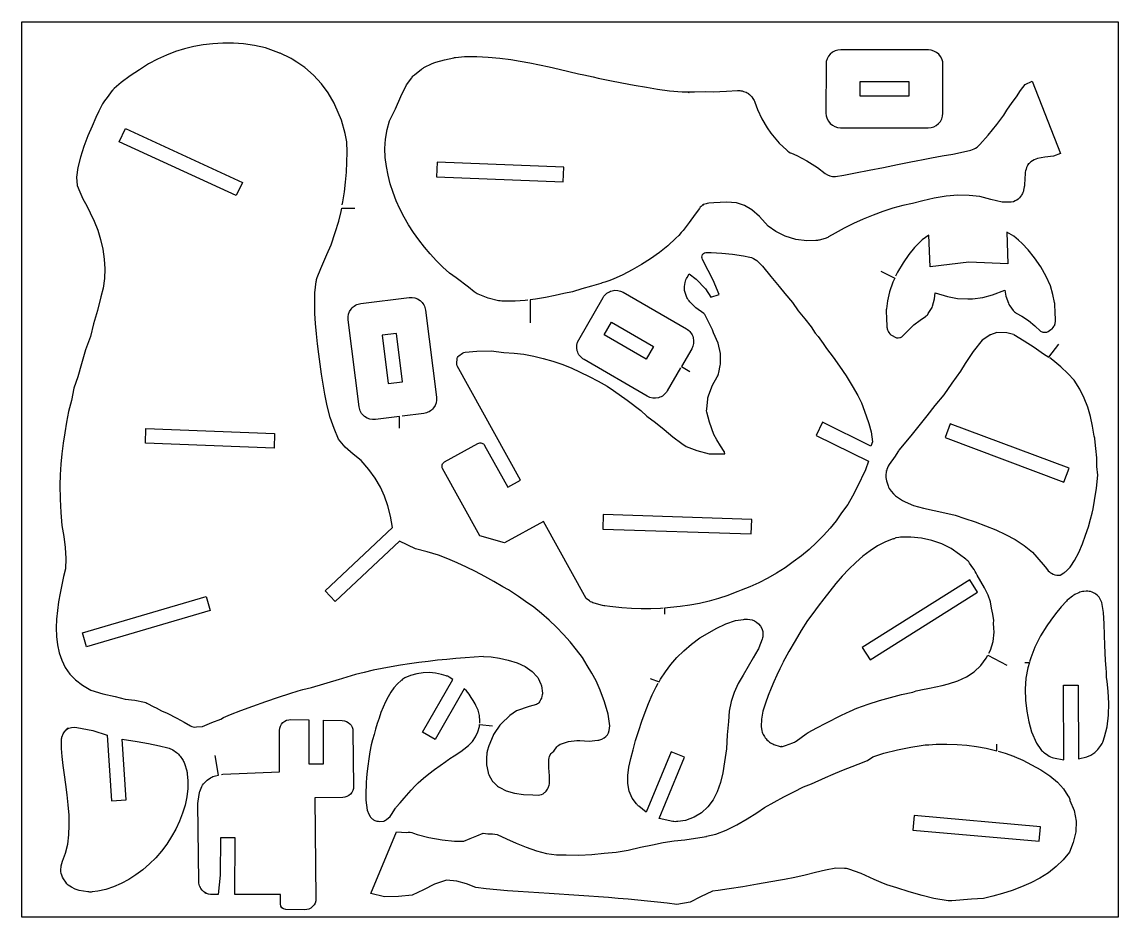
# Model space of a CAD drawing. Extents: x -150 to 150, y -272 to 496.
# Drawn here: x -150 to 150, y -11.7 to 233.3 of the extents above; entities that cross this region are included whole.
import ezdxf

# ---------------------------------------------------------------- set-up
doc = ezdxf.new("R2010")
doc.units = 0
doc.layers.add('Standard-Ebene', color=1, linetype='CONTINUOUS')

msp = doc.modelspace()

# ---------------------------------------------------------------- linework, layer by layer
at = {"layer": 'Standard-Ebene'}
for points in [[(-150, -11.69), (-150, 233.31), (150, 233.31), (150, -11.69), (-150, -11.69)], [(79.39, 213.01), (79.4, 217.01), (92.73, 216.98), (92.72, 212.98), (79.39, 213.01)], [(-123.37, 200.49), (-121.69, 204.13), (-89.67, 189.4), (-91.34, 185.76), (-123.37, 200.49)], [(-36.56, 190.92), (-1.83, 189.56), (-1.68, 193.56), (-36.4, 194.92), (-36.56, 190.92)], [(9.35, 147.7), (11.35, 151.16), (22.89, 144.48), (20.89, 141.02), (9.35, 147.7)], [(-49.79, 134.33), (-45.82, 134.82), (-47.47, 148.05), (-51.44, 147.56), (-49.79, 134.33)], [(102.64, 119.54), (135.19, 107.38), (136.59, 111.13), (104.04, 123.29), (102.64, 119.54)], [(-116.22, 118.05), (-116.06, 122.04), (-80.84, 120.66), (-81, 116.66), (-116.22, 118.05)], [(8.97, 94.45), (49.62, 93.16), (49.75, 97.16), (9.1, 98.45), (8.97, 94.45)], [(82.13, 58.7), (111.53, 77.22), (109.4, 80.61), (80, 62.08), (82.13, 58.7)], [(-132.29, 62.24), (-133.42, 66.07), (-99.6, 76.03), (-98.47, 72.19), (-132.29, 62.24)], [(93.8, 12.13), (128.41, 9.04), (128.77, 13.02), (94.15, 16.11), (93.8, 12.13)]]:
    msp.add_lwpolyline(points, close=True, dxfattribs=at)
for points in [[(-92.15, 227.53), (-95.01, 227.48), (-97.75, 227.31), (-100.39, 227), (-102.96, 226.55), (-105.47, 225.94), (-107.95, 225.17), (-110.41, 224.23), (-112.88, 223.11), (-115.38, 221.8), (-117.83, 220.18), (-120.4, 218.54), (-122.87, 216.77), (-124.76, 215.06, 0.047411), (-125.27, 214.5), (-126.68, 212.63), (-127.37, 211.71), (-127.91, 210.87), (-128.96, 208.91), (-129.77, 207.15), (-130.82, 204.8), (-131.94, 202.11), (-133.04, 199.23), (-133.99, 196.3), (-134.69, 193.44), (-135.02, 190.81), (-134.89, 188.53), (-134.18, 186.76), (-133.36, 184.93), (-132.24, 182.95), (-131.32, 181.03), (-130.22, 178.77), (-129.27, 176.34), (-128.49, 173.77), (-127.9, 171.11), (-127.51, 168.41), (-127.35, 165.71), (-127.43, 163.05), (-127.78, 160.48), (-128.41, 158.05), (-129.29, 154.31), (-130.41, 150.68), (-131.25, 147.21), (-132.61, 143.59), (-133.7, 139.74), (-134.68, 136.15), (-135.83, 133.08), (-136.46, 129.71), (-137.28, 126.65), (-137.8, 123.75), (-138.29, 120.87), (-138.72, 117.99), (-139.09, 115.12), (-139.37, 112.25), (-139.54, 109.37), (-139.6, 106.48), (-139.56, 102.73), (-139.34, 99.02), (-139.12, 95.44), (-138.54, 92.45), (-138.14, 89.45), (-137.97, 86.49), (-138.09, 83.61), (-138.6, 81.49), (-139.09, 79.26), (-139.56, 76.96), (-139.97, 74.61), (-140.29, 72.23), (-140.51, 69.84), (-140.6, 67.46), (-140.53, 65.13), (-140.27, 62.85), (-139.81, 60.66), (-139.11, 58.58), (-138.15, 56.63), (-136.9, 54.83), (-135.35, 53.2), (-133.46, 51.78), (-131.14, 50.37), (-127.88, 49.4), (-124.48, 48.65), (-121.74, 47.93), (-119.14, 47.64), (-116.49, 47.1, -0.071577), (-115.78, 46.85), (-113.87, 45.85), (-113.3, 45.58), (-111.83, 44.78), (-110.25, 44.12), (-107.63, 42.75), (-105.59, 41.67), (-103.88, 40.68, 0.16005), (-102.25, 40.33), (-100.6, 40.51), (-98.06, 41.58), (-95.52, 42.51), (-94.81, 42.94), (-92.91, 43.75), (-90.13, 44.81), (-86.8, 46.02), (-83.24, 47.28), (-79.77, 48.47), (-76.71, 49.48), (-74.38, 50.21), (-73.09, 50.55), (-70.71, 51.14), (-63.1, 53.38)], [(-62.32, 183.21), (-62.14, 184.1), (-61.72, 186.76), (-61.4, 189.44), (-61.18, 192.15), (-61.05, 194.89), (-61.02, 197.68), (-61.09, 200.51), (-61.56, 202.73), (-62.55, 206.4), (-64.33, 210.62, 0.031586), (-64.56, 211.07), (-66.19, 213.87), (-68.03, 216.36), (-70.24, 218.76), (-72.57, 220.83), (-74.76, 222.3), (-76.03, 223.13, 0.036497), (-76.54, 223.42), (-79.36, 224.73, 0.020792), (-79.67, 224.86), (-83.33, 226.2), (-86.34, 226.86), (-89.36, 227.27), (-92.12, 227.52)], [(-11.53, 157.18), (-12.23, 157.09), (-14.98, 156.9), (-18.64, 156.9, -0.056738), (-19.54, 157), (-22.39, 157.66), (-25.16, 158.78, -0.076319), (-26.2, 159.4), (-27.8, 160.72), (-31.2, 163.22), (-33, 164.5), (-34.81, 166.19), (-36.56, 167.96), (-38.24, 169.79), (-39.85, 171.7), (-41.38, 173.66), (-42.82, 175.69), (-44.16, 177.78), (-45.4, 179.91), (-46.53, 182.11), (-47.54, 184.34), (-48.43, 186.63), (-49.18, 188.96), (-49.79, 191.32), (-50.26, 193.72), (-50.57, 196.16), (-50.72, 198.62), (-50.48, 201.21), (-50.05, 203.85), (-49.37, 206.22), (-47.78, 209.5), (-46.34, 212.89), (-44.71, 216.06), (-43.33, 218, -0.067352), (-42.59, 218.78), (-40.66, 220.33, -0.052259), (-39.97, 220.79), (-37.73, 221.93, -0.067169), (-36.72, 222.28), (-34.31, 222.9), (-31.81, 223.48, -0.029768), (-31.34, 223.56), (-28.84, 223.84, -0.027395), (-28.4, 223.86), (-25.52, 223.86), (-22.36, 223.65), (-19.22, 223.34), (-16.19, 223.03), (-13.61, 222.59), (-10.99, 222.1), (-8.35, 221.57), (-5.68, 220.99), (-3.01, 220.39), (-0.33, 219.76), (2.35, 219.11), (3.81, 218.83), (6.38, 218.26), (7.75, 217.94), (10.92, 217.27), (14.21, 216.59), (17.57, 215.96), (20.97, 215.44), (23.94, 214.89), (27.24, 214.47), (30.69, 214.21), (34.08, 214.14), (37.22, 214.3), (39.17, 214.21), (42.8, 214.34), (45.86, 214.51, -0.07722), (47.08, 214.4), (47.5, 214.29, -0.092514), (48.83, 213.67), (48.84, 213.66, -0.079497), (49.74, 212.78), (50.06, 212.34, -0.074075), (50.61, 211.3), (51.3, 209.34), (52.51, 206.79), (53.92, 204.29), (55.01, 202.86), (57.29, 200.14), (59.3, 198.21, 0.101497), (60.66, 197.35), (62.04, 196.75), (64.82, 195.26), (67.78, 193.42), (69.82, 191.83, 0.185865), (72.57, 191), (72.7, 191.01), (74.93, 191.38), (78.12, 191.97), (81.88, 192.7), (85.84, 193.49), (89.63, 194.26), (92.86, 194.92), (95.17, 195.39), (96.17, 195.59), (98.95, 196.11), (101.83, 196.61), (104.76, 197.13), (107.68, 197.72), (109.72, 198.21, 0.119213), (111.39, 199.07), (112.18, 199.75), (114.46, 202.28), (116.86, 205.2), (118.77, 207.76), (119.57, 209.17), (120.41, 210.34), (121.26, 211.63), (122.2, 212.77), (123.34, 214.58), (124.59, 216.15), (126.5, 217.09), (134.22, 197.31), (132.31, 196.56), (129.93, 196.26), (127.92, 195.88), (127.02, 195.52, 0.131207), (125.37, 194.29), (125.55, 194.53, 0.105653), (124.81, 193.03), (124.69, 192.58, 0.047223), (124.58, 191.83), (124.49, 190.36), (124.41, 188.74, -0.036988), (124.33, 188.15), (124.16, 187.29, -0.083818), (123.69, 186.05), (123.59, 185.88, -0.115585), (122.33, 184.56), (122.39, 184.6, -0.146567), (120.18, 183.94), (118.27, 183.95), (115.17, 184.67), (112.13, 185.48), (109.26, 185.78), (106.17, 185.91), (102.93, 185.64), (99.68, 185.08), (96.56, 184.37), (93.72, 183.62), (91.07, 183.06), (88.38, 182.33), (85.65, 181.44), (82.93, 180.43), (80.23, 179.31), (77.6, 178.11), (75.05, 176.84), (72.61, 175.53), (70.74, 174.44, -0.061631), (69.84, 174.05), (68.23, 173.59, -0.061833), (67.26, 173.44), (64.86, 173.36), (61.85, 173.8), (58.93, 174.69), (56.33, 175.92), (54.26, 177.39), (51.83, 180.01), (49.76, 181.88), (47.76, 183.09), (45.56, 183.75), (42.86, 183.96), (39.39, 183.83), (37.98, 183.74), (37.56, 183.65, 0.087452), (36.27, 183.13), (36.5, 183.28, 0.093278), (35.42, 182.28), (34.22, 180.67), (32.59, 178.45), (30.97, 176.23), (30.42, 175.7), (29.75, 174.85), (28.99, 174.08), (26.76, 172.05), (24.45, 170.18), (22.06, 168.46), (19.59, 166.89), (17.05, 165.44), (14.46, 164.1), (11.81, 162.87), (10.65, 162.46), (9.53, 162.11), (8.83, 161.89, -0.02758), (8.42, 161.74), (5.88, 160.96), (3.24, 160.22), (0.65, 159.47), (-1.67, 158.96), (-4.1, 158.41), (-6.72, 157.89), (-9.45, 157.44), (-10.86, 157.26), (-10.86, 150.99)], [(-23.68, 59.66), (-21.6, 59.49), (-19.29, 59.17), (-16.88, 58.66), (-14.49, 57.91), (-12.27, 56.89), (-10.34, 55.56), (-8.95, 54.04, -0.07393), (-8.73, 53.71), (-7.94, 52.04, -0.08074), (-7.82, 51.63), (-7.57, 49.59, -0.08267), (-7.59, 49.15), (-7.67, 48.8), (-7.82, 48.21), (-7.96, 47.93), (-8.14, 47.6), (-8.3, 47.28), (-8.34, 47.21, -0.210797), (-9.17, 46.52), (-11.21, 45.94), (-14.66, 44.74), (-16.43, 43.48), (-18.83, 41.21, 0.050936), (-19.19, 40.79), (-20.78, 38.51, 0.053776), (-21.06, 38.01), (-22.22, 35.21), (-22.63, 33.72, 0.043358), (-22.72, 33.27), (-22.87, 31.75), (-22.87, 30.8, 0.077131), (-22.84, 29.98), (-22.43, 27.89, 0.079364), (-22.14, 27.1), (-21.42, 25.8, 0.081184), (-20.88, 25.13), (-19.82, 24.16, 0.067236), (-19.23, 23.76), (-17.51, 22.88), (-15.19, 22.23), (-12.7, 21.87), (-10.17, 21.72), (-8.7, 21.71, 0.182165), (-6.94, 22.36), (-6.77, 22.51, 0.135318), (-5.99, 23.69), (-5.74, 24.43, 0.074449), (-5.6, 25.21), (-5.57, 26.93), (-5.75, 29.12), (-5.83, 30.81, -0.061263), (-5.78, 31.46), (-5.69, 31.89, -0.160671), (-4.86, 33.34), (-4.45, 33.71), (-3.57, 34.86, -0.14606), (-2.34, 35.75), (-1, 36.22, -0.053198), (-0.44, 36.35), (1.9, 36.65, -0.038746), (2.31, 36.67), (2.4, 36.67), (2.7, 36.66), (5.23, 36.49), (7.66, 36.69, 0.102709), (8.7, 36.99), (9.32, 37.33, 0.243109), (10.71, 39.34), (10.87, 40.62), (10.42, 43.86), (9.46, 47.26), (8.28, 50.43), (7.18, 52.96), (5.94, 55.08), (4.69, 57.2), (3.44, 59.32), (1.8, 61.49), (0.07, 63.61), (-1.76, 65.69), (-3.68, 67.69), (-5.68, 69.6), (-7.77, 71.42), (-9.93, 73.12), (-12.17, 74.68), (-14.06, 76.08), (-16.83, 77.86), (-18.4, 78.73), (-20.88, 80.17), (-23.35, 81.55), (-25.83, 82.85), (-28.32, 84.09), (-30.84, 85.25), (-33.4, 86.33), (-35.99, 87.32), (-39.12, 88.23), (-42.3, 89.13), (-46.62, 91.23), (-64.31, 74.71), (-67.04, 77.64), (-48.54, 94.91), (-49.14, 97.99), (-49.87, 100.83), (-50.77, 103.48), (-51.9, 106), (-53.31, 108.44), (-55.04, 110.85), (-57.14, 113.27), (-59.35, 115.04), (-61.55, 116.89), (-63.38, 119.1), (-64.58, 122), (-65.6, 125.08), (-66.44, 128.26), (-67.12, 131.45), (-67.55, 134.17), (-67.98, 136.9), (-68.39, 139.65), (-68.77, 142.4), (-69.12, 145.17), (-69.41, 147.95), (-69.63, 150.74), (-69.79, 153.54), (-69.85, 156.34), (-69.82, 159.16), (-69.44, 162.3, -0.066968), (-69.17, 163.33), (-68.15, 165.85), (-66.58, 169.62), (-65.32, 172.28), (-64.25, 175.67), (-63.28, 178.8), (-62.66, 181.45), (-62.49, 182.31), (-58.89, 182.31)], [(85.09, 165.09), (88.88, 163.2), (88.34, 162.08), (87.41, 159.4), (86.87, 156.93), (86.59, 154.78, 0.05981), (86.54, 154.15), (86.64, 152.1), (86.71, 149.99, 0.092706), (86.92, 149.03), (87.14, 148.51), (87.09, 148.62, 0.153615), (88.18, 147.44), (88.96, 147, 0.165523), (89.8, 146.83), (90.23, 146.89, 0.166245), (91, 147.28), (92.49, 148.8), (94.09, 150.4), (95.86, 151.7), (97.28, 152.65, 0.10672), (98.07, 153.46), (98.93, 154.83, 0.070631), (99.23, 155.52), (99.79, 157.48), (99.93, 159.15), (103.36, 158.14), (106.09, 157.63), (108.89, 157.49), (109.54, 157.54), (110.2, 157.54), (112.98, 157.89), (115.66, 158.6), (119, 159.87), (119.27, 158.22), (119.98, 156.3, 0.070631), (120.33, 155.64), (121.29, 154.33, 0.10672), (122.14, 153.59), (123.63, 152.75), (125.49, 151.59), (127.21, 150.11), (128.81, 148.71, 0.166245), (129.61, 148.38), (130.03, 148.35, 0.165523), (130.86, 148.58), (131.61, 149.08, 0.153615), (132.6, 150.34), (132.56, 150.23), (132.74, 150.76, 0.092706), (132.88, 151.73), (132.79, 153.85), (132.73, 155.89, 0.05981), (132.64, 156.52), (132.18, 158.73), (131.47, 161.07), (130.35, 163.66), (128.85, 166.25), (127.14, 168.71), (125.38, 170.9), (123.72, 172.7), (122.75, 173.56), (121.44, 174.64), (119.53, 175.75), (119.85, 167.13), (109.17, 167.53), (98.54, 166.32), (98.21, 174.94), (96.39, 173.69), (95.17, 172.52), (94.26, 171.59), (92.74, 169.67), (91.15, 167.35), (89.63, 164.77), (89.12, 163.7)], [(25.54, 72.85), (24.79, 72.8), (22.12, 72.71), (19.45, 72.7), (16.81, 72.78), (14.2, 72.94), (12.56, 73.13), (10.93, 73.32), (9.51, 73.49, -0.036342), (8.94, 73.6), (6.6, 74.22, -0.088127), (5.34, 74.82), (4.38, 75.49), (-7.28, 96.57), (-17.89, 90.7), (-24.69, 92.66), (-34.86, 111.05, -0.414214), (-34.34, 112.87), (-25.18, 117.93, -0.414214), (-23.37, 117.41), (-17.03, 105.94), (-13.53, 107.87), (-30.84, 139.19, -0.15155), (-31, 139.96), (-30.91, 140.97, -0.206745), (-30.4, 141.89), (-29.38, 142.68, -0.143605), (-28.68, 142.95), (-25.52, 143.23), (-21.55, 143.27), (-18.08, 142.85), (-15.32, 142.67), (-12.6, 142.34), (-9.94, 141.85), (-7.31, 141.23), (-4.73, 140.47), (-2.19, 139.59), (0.33, 138.59), (2.82, 137.49), (5.29, 136.29), (7.73, 135), (10.17, 133.63), (11.87, 132.42), (15.62, 129.75), (19.35, 126.97), (21.01, 125.42), (23.39, 123.68), (25.73, 121.74), (28.12, 119.75), (30.65, 117.9), (31.82, 117.13), (34.68, 116.05), (38.13, 115.11), (42.36, 115.12), (42.32, 115.52), (42.24, 115.65), (42.18, 115.77), (41.19, 117.26), (40.17, 118.9), (39.36, 120.38), (38.19, 123.8), (37.43, 126.52, -0.145226), (37.44, 127.28), (37.73, 130.17, -0.067917), (37.98, 131.23), (39, 133.88), (40.29, 136.13, 0.080573), (40.75, 137.33), (41.14, 139.26, 0.048326), (41.21, 140.03), (41.23, 142.55), (40.52, 145.35), (39.28, 148.22), (38.97, 149.05), (36.88, 153.19, 0.119642), (36.64, 153.48), (34.43, 155.08), (32.82, 156.72, -0.090677), (32.02, 157.91), (31.67, 158.7, -0.143287), (31.38, 160.92), (31.55, 162.01, -0.091396), (32.03, 163.37), (32.59, 164.35), (34.5, 162.86), (37.09, 160.25), (38.5, 157.93), (40.8, 158.68), (39.18, 162.59), (37.84, 165.26), (36.25, 168.28, -0.268124), (36.3, 169.62, -0.268124), (37.48, 170.24), (38.65, 170.19), (41.56, 170), (44.51, 169.7), (47.44, 169.28), (49.18, 168.94, -0.136537), (51.09, 167.97), (52.71, 166.49), (54.94, 163.66), (57.26, 160.86), (58.78, 158.99), (60.85, 156.47), (62.48, 154.26), (64.26, 152.04), (65.98, 149.83), (67.14, 148.14), (67.9, 147.18), (69.27, 145.29), (70.2, 143.92), (71.99, 141.58), (73.79, 139.07), (75.55, 136.43), (77.22, 133.73), (78.74, 131.02), (79.78, 129.08), (81.1, 125.49), (81.8, 123.35), (82.38, 121.09), (82.81, 118.39), (82.35, 117.22), (69.13, 123.74), (67.36, 120.15), (81.7, 113.08), (80.83, 110.71), (78.58, 105.99), (77.35, 103.54), (76, 101.23), (74.34, 98.98), (72.87, 96.76), (71.19, 94.71), (69.38, 92.72), (67.46, 90.8), (65.44, 88.95), (63.32, 87.17), (61.12, 85.49), (58.85, 83.91), (56.52, 82.43), (54.13, 81.07), (51.71, 79.83), (49.26, 78.72), (46.8, 77.75), (45.92, 77.4), (44.25, 76.78), (43.18, 76.31), (40.65, 75.47), (38.07, 74.75), (35.46, 74.14), (32.81, 73.65), (30.15, 73.27), (27.47, 72.99), (25.87, 72.88), (25.87, 71.23)], [(30.27, 138.6), (26.62, 132.31, -0.414214), (21.16, 130.85), (3.85, 140.87, -0.414214), (2.39, 146.34), (9.07, 157.88, -0.414214), (14.54, 159.33), (31.85, 149.31, -0.414214), (33.31, 143.85), (30.48, 138.97), (32.78, 137.64)], [(-46.65, 122.12), (-46.65, 125.31), (-53.26, 124.49, -0.414214), (-57.72, 127.96), (-60.7, 151.78, -0.414214), (-57.23, 156.24), (-44, 157.89, -0.414214), (-39.53, 154.42), (-36.55, 130.61, -0.414214), (-40.03, 126.14), (-45.91, 125.41)], [(121.39, 147.79), (119.55, 148.19), (116.85, 148.34), (115.05, 147.68), (115, 147.64), (114.94, 147.62), (114.88, 147.6), (112.84, 146.2), (110.36, 143.14), (108.15, 139.82), (106.86, 137.68), (104.53, 134.48), (102.28, 131.2), (99.87, 128.28), (97.64, 125.52), (95.45, 122.76), (93.28, 120.04), (90.04, 116.1, 0.032792), (89.73, 115.68), (88.99, 114.49), (87.32, 112.16, 0.123533), (86.61, 110.35), (86.63, 110.51), (86.48, 109.48), (86.48, 109.48, 0.114195), (86.62, 107.69), (87.04, 106.34, 0.106396), (87.87, 104.88), (88.55, 104.12, 0.064513), (89.32, 103.44), (91.03, 102.31, 0.046946), (91.69, 101.95), (93.98, 100.99), (96.79, 100.19), (99.69, 99.57), (102.59, 98.99), (105.4, 98.32), (108.06, 97.43), (110.93, 96.44), (113.75, 95.39), (116.52, 94.26), (119.2, 93.02), (121.79, 91.61), (124.26, 90.02), (126.6, 88.2), (127.81, 86.78), (130, 84.18), (130.65, 83.35, 0.098302), (131.84, 82.34), (131.74, 82.4, 0.133165), (133.77, 81.9), (134.16, 81.91), (135.11, 82.48, 0.061799), (135.89, 83.08), (136.63, 83.81, 0.04396), (137.07, 84.36), (138.1, 85.92), (139.22, 88.09), (140.22, 90.44), (141.11, 92.83), (141.86, 95.13), (142.46, 97.18), (142.92, 98.85), (143.2, 100), (143.59, 102.28), (144.1, 105.72), (144.42, 109.21), (144.19, 111.59), (144.16, 113.99), (143.93, 116.54), (143.62, 119.2), (143.61, 119.37), (143.57, 119.7), (143.48, 119.91), (143.03, 122.69), (142.44, 125.33), (141.68, 127.86), (140.71, 130.33), (139.49, 132.78), (137.99, 135.25), (136.23, 137.12), (134.29, 138.92), (132.15, 140.75), (131.28, 141.34)], [(114.64, 60.56), (115.06, 61.38), (115.79, 63.76), (116.08, 66.3), (116.01, 67.37), (115.95, 68.72), (115.97, 69.47), (115.68, 71.17), (115.37, 72.86), (115.05, 74.55), (114.45, 76.41), (113.42, 78.41), (111.42, 81.91, 0.049532), (110.24, 83.87), (109.35, 85.21, 0.090626), (108.35, 86.25), (106.56, 87.53), (104.28, 89.16), (101.76, 90.44), (99.04, 91.38), (96.21, 91.99), (93.31, 92.3), (90.42, 92.31), (89.98, 92.21), (89.21, 92.08), (88.54, 91.78), (88.53, 91.78), (88.51, 91.79), (88.48, 91.81), (86.31, 90.99), (84.19, 89.9), (82.14, 88.57), (80.14, 87.05), (78.2, 85.35), (76.33, 83.52), (74.51, 81.58), (72.76, 79.57), (71.08, 77.51), (69.46, 75.45), (67.91, 73.4), (66.42, 71.41), (65.01, 69.51), (63.28, 66.76), (61.59, 63.9), (59.92, 60.96), (58.29, 57.94)], [(124.44, 57.94), (125.73, 57.94), (125.3, 56.54), (124.74, 53.72), (124.55, 50.72), (124.67, 47.66), (125.04, 44.62), (125.6, 41.72), (126.28, 39.05), (127.67, 35.89), (128.88, 34.2, 0.082929), (129.82, 33.27), (130.79, 32.58, 0.107023), (132.35, 31.91), (135.19, 31.36), (135.07, 51.78), (139.07, 51.81), (139.19, 31.65), (141.47, 32.15), (142.57, 32.65, 0.079976), (143.62, 33.36), (144.45, 34.14), (145.3, 35.24, 0.088844), (145.95, 36.49), (146.32, 37.66), (147.03, 40.4), (147.37, 43.53), (147.43, 46.82), (147.29, 50.02), (147.04, 52.9), (146.86, 53.88), (146.85, 55.33), (146.75, 56.43), (146.6, 58.52), (146.45, 60.61), (146.33, 62.73), (146.24, 65.49), (146.2, 68.55), (146.02, 71.63), (145.52, 74.44), (145.19, 75.15, 0.201457), (142.91, 77.25), (142.89, 77.26, 0.102723), (141.27, 77.48), (140.64, 77.44, 0.091084), (139.24, 77.09), (138.35, 76.69, 0.061877), (137.51, 76.17), (136.3, 75.2, 0.037054), (135.86, 74.8), (134.4, 73.22), (132.9, 71.33), (131.56, 69.56), (131.22, 69.03), (130.88, 68.52), (130.54, 67.99), (128.76, 65.24), (127.26, 62.14), (126.11, 59.22), (125.79, 58.14)], [(21.91, 53.58), (24.39, 52.7), (24.79, 53.41), (26.13, 55.46), (27.61, 57.43), (29.27, 59.34), (31.13, 61.19), (33.21, 62.98), (35.53, 64.72), (37.6, 65.96), (40, 67.29), (42.61, 68.53), (45.32, 69.45), (47.49, 69.79, -0.066221), (48.55, 69.82), (49.19, 69.75, -0.169776), (51.58, 68.61), (51.63, 68.56, -0.201033), (52.81, 65.71), (52.81, 65.75, -0.089351), (52.55, 64.35), (51.68, 62.04, -0.038653), (51.42, 61.48), (50.17, 59.28), (48.74, 56.89), (47.35, 54.54), (46.06, 52.19), (44.95, 49.79), (44.08, 47.3), (43.54, 44.67), (43.38, 41.86), (42.98, 38.14), (42.82, 34.35), (42.31, 30.77), (41.86, 27.83), (41.2, 25.1), (40.31, 22.6), (39.17, 20.37), (37.75, 18.44), (36.02, 16.84), (33.98, 15.61), (31.58, 14.77), (29.55, 14.46, -0.091021), (28.1, 14.51), (24.43, 15.31), (31.38, 32.03), (27.68, 33.56), (20.82, 16.99), (18.83, 18.65, -0.054526), (18.23, 19.28), (17.05, 20.81), (16.18, 22.79), (15.8, 24.87), (15.82, 27.04), (16.14, 29.31), (16.66, 31.67), (17.3, 34.12), (17.96, 36.66), (18.82, 39.35), (19.69, 41.94), (20.58, 44.42), (21.51, 46.8), (22.51, 49.09), (23.6, 51.29), (24.17, 52.31)], [(58.23, 57.89), (57.4, 56.21), (56.59, 54.51), (55.79, 52.69), (55.06, 50.93), (54.25, 48.95), (53.46, 46.82), (52.8, 44.64), (52.38, 42.49), (52.3, 40.44), (52.54, 39.25, 0.083465), (53.01, 38.01), (53.19, 37.69, 0.09684), (54.21, 36.53), (54.63, 36.21, 0.084597), (55.81, 35.58), (57.51, 35.02), (57.99, 34.99), (57.91, 34.99, 0.07128), (59.01, 35.23), (60.95, 35.95, 0.069987), (61.93, 36.48), (64.67, 38.5, -0.036227), (65.16, 38.81), (67.52, 40.07), (70.03, 41.4), (74.27, 43.61), (76.68, 44.7), (77.28, 44.97), (77.88, 45.24), (78.47, 45.5), (81.58, 46.61), (84.66, 47.58), (87.72, 48.43), (90.77, 49.19), (93.82, 49.89), (94.75, 50.22), (95.64, 50.37), (96.06, 50.46), (98.37, 50.94), (101.82, 51.72), (103.61, 52.17), (106.16, 52.92), (108.5, 54.03), (110.6, 55.46), (112.42, 57.19), (113.92, 59.18), (114.35, 60.02), (119.57, 57.23)], [(-24.72, 41.4), (-24.66, 41.95), (-24.78, 43.44), (-25.17, 44.92), (-25.45, 45.5), (-25.78, 46.24), (-25.93, 46.66), (-26.47, 47.55), (-27.01, 48.43), (-27.57, 49.3), (-28.31, 50.2), (-28.95, 50.76), (-36.88, 36.95), (-40.35, 38.95), (-32.1, 53.3), (-33.09, 53.99, 0.090626), (-33.88, 54.35), (-35.16, 54.67), (-36.79, 55.08), (-38.48, 55.24), (-40.2, 55.16), (-41.92, 54.88), (-43.61, 54.41), (-45.22, 53.78), (-45.45, 53.63), (-45.84, 53.39), (-46.15, 53.08), (-46.16, 53.08), (-46.17, 53.08), (-46.19, 53.08), (-47.23, 52.14), (-48.17, 51.07), (-49.02, 49.88), (-49.8, 48.59), (-50.51, 47.21), (-51.15, 45.78), (-51.74, 44.3), (-52.27, 42.79), (-52.76, 41.27), (-53.21, 39.76), (-53.63, 38.28), (-54.02, 36.84), (-54.39, 35.47), (-54.74, 33.55), (-55.06, 31.58), (-55.34, 29.57), (-55.59, 27.53)], [(-95.38, 27.36), (-95.02, 27.44), (-79.53, 28.06), (-79.46, 39.39, -0.417483), (-76.4, 42.37), (-71.44, 42.28), (-71.5, 30.28), (-67.5, 30.21), (-67.44, 42.21), (-62.33, 42.12, -0.40576), (-59.39, 39.15), (-59.22, 24.06, -0.414214), (-62.19, 21.02), (-69.86, 20.94), (-69.55, -6.68, -0.202763), (-70.44, -8.84, -0.202763), (-72.6, -9.71), (-77.8, -9.61, -0.410952), (-79.27, -8.1), (-79.25, -5.52), (-91.75, -5.52), (-91.65, 9.96), (-95.65, 9.99), (-95.72, -0.25), (-96.26, -5.54), (-97.89, -5.55, -0.134236), (-99.93, -5), (-99.71, -5.12, -0.157823), (-101.35, -3.28), (-101.26, -3.48, -0.090486), (-101.6, -2.08), (-101.84, 19.43), (-101.51, 21.83, -0.05358), (-101.3, 22.66), (-100.95, 23.61, -0.115502), (-99.96, 25.14), (-99.27, 25.8), (-98.37, 26.4, -0.093453), (-97.01, 26.99), (-96.16, 27.18), (-97.14, 32.56)], [(-55.61, 27.49), (-55.71, 26.37), (-55.78, 25.24), (-55.83, 24.05), (-55.85, 22.9), (-55.86, 21.62), (-55.84, 20.26), (-55.72, 18.9), (-55.49, 17.6), (-55.08, 16.44), (-54.69, 15.83, 0.083465), (-54.15, 15.24), (-53.98, 15.1, 0.09684), (-53.16, 14.68), (-52.85, 14.59, 0.084597), (-52.05, 14.5), (-50.98, 14.56), (-50.71, 14.65), (-50.75, 14.63, 0.07128), (-50.19, 15.01), (-49.26, 15.84, 0.069987), (-48.83, 16.35), (-47.75, 18.08, -0.036227), (-47.55, 18.36), (-46.51, 19.59), (-45.4, 20.88), (-43.51, 23.05), (-42.41, 24.19), (-42.13, 24.47), (-41.86, 24.75), (-41.59, 25.03), (-40.1, 26.33), (-38.59, 27.55), (-37.07, 28.7), (-35.53, 29.79), (-33.98, 30.86), (-33.54, 31.25), (-33.08, 31.53), (-32.86, 31.67), (-31.67, 32.44), (-29.92, 33.64), (-29.02, 34.29), (-27.77, 35.26), (-26.7, 36.4), (-25.85, 37.66), (-25.21, 39.03), (-24.81, 40.47), (-24.75, 41.03), (-21.23, 40.62)], [(117.21, 33.69), (119.09, 33.14), (121.39, 32.36, -0.027577), (121.6, 32.28), (123.91, 31.21), (126.33, 29.99), (128.86, 28.58), (131.3, 26.99), (133.44, 25.25), (135.1, 23.39), (136.29, 21.48), (136.59, 20.99), (136.77, 20.48), (136.84, 20.22), (137.98, 17.47), (138.53, 14.58), (138.41, 11.63), (137.75, 8.74), (136.7, 6.05), (135.01, 3.97), (133.08, 2.11), (130.93, 0.45), (128.62, -1.03), (126.16, -2.32), (123.61, -3.45), (120.99, -4.43), (118.36, -5.26), (115.74, -5.97), (113.17, -6.57), (109.88, -6.82), (104.46, -7.26, -0.062364), (103.47, -7.22), (99.6, -6.57), (96.4, -5.77), (92.87, -4.76), (89.48, -3.72), (86.74, -2.83), (85.13, -2.27), (83.27, -1.37), (79.68, 0.25), (76.3, 1.41, 0.075644), (75.12, 1.62), (72.75, 1.68), (69.97, 1.16), (67.18, 0.49), (64.37, -0.23), (61.53, -0.88), (58.66, -1.37), (57.63, -1.58), (55, -2.06), (51.36, -2.7), (47.33, -3.38), (43.52, -4), (40.53, -4.44), (38.97, -4.59), (35.72, -6.19), (32.91, -7.6), (29.2, -8.28), (26.56, -7.92), (23.91, -7.6), (21.25, -7.3), (18.57, -7.04), (15.89, -6.79), (13.2, -6.57), (10.51, -6.36), (7.81, -6.17), (5.11, -5.98), (2.41, -5.8), (-0.29, -5.62), (-2.99, -5.44), (-5.68, -5.25), (-8.49, -5.08), (-11.34, -4.9), (-14.21, -4.7), (-17.11, -4.49), (-20.01, -4.24), (-22.91, -3.95), (-25.81, -3.61), (-28.35, -2.63), (-30.93, -1.88), (-33.79, -1.61), (-37.11, -2.65), (-40.14, -4.26), (-43.24, -5.69), (-46.95, -6.08), (-50.75, -6.16), (-54.51, -5.26), (-47.46, 11.61), (-46.16, 11.58), (-44.86, 11.48), (-44.81, 11.49, -0.129133), (-42.79, 11.28), (-41.79, 10.9), (-38.65, 10.13), (-35.03, 9.48), (-31.62, 9.08), (-29.09, 9.07), (-27.31, 9.79), (-25.53, 10.53), (-23.76, 11.28), (-22.45, 11.13), (-21.17, 11.06), (-19.95, 10.88), (-17.41, 9.75), (-14.75, 8.58), (-12, 7.46), (-9.21, 6.48), (-6.43, 5.74), (-3.69, 5.32), (-1.05, 5.32), (2.41, 5.22), (5.94, 5.45), (9.33, 5.78), (12.63, 6.04), (15.96, 6.66), (19.28, 7.4), (22.55, 8.05), (25.53, 8.68), (28.49, 9.13), (31.44, 9.49), (34.39, 9.88), (37.35, 10.4), (37.35, 10.41), (37.36, 10.43), (37.37, 10.46), (39.93, 11), (42.75, 12.08), (45.66, 13.53), (48.5, 15.16), (51.09, 16.81), (53.26, 18.3), (55.92, 19.76), (58.56, 21.2), (61.22, 22.59), (63.9, 23.92), (66.11, 24.77), (69.94, 26.47), (72, 27.4), (74.4, 28.41), (78.89, 30.19), (81.44, 31.19), (82.87, 32.17), (85.86, 33.15), (89.6, 34.04), (93.28, 34.78), (96.09, 35.28), (97.21, 35.46), (98.24, 35.42), (99.25, 35.52), (100.19, 35.63), (103.14, 35.66), (105.94, 35.56), (108.65, 35.34), (111.29, 34.99), (113.88, 34.52), (116.47, 33.9), (116.82, 33.8), (116.82, 35.62)]]:
    msp.add_lwpolyline(points, format="xyb", dxfattribs=at)
for points in [[(70.04, 208.36, 0.414214), (74.04, 204.35), (98.04, 204.3, 0.414214), (102.04, 208.29), (102.07, 221.63, 0.414214), (98.08, 225.64), (74.08, 225.68, 0.414214), (70.07, 221.69), (70.04, 208.36)], [(-138.02, -2.15), (-138.65, -1.2, -0.131155), (-139.31, 0.76), (-139.33, 1.04), (-139.24, 2.36), (-138.93, 3.64), (-138.06, 5.83), (-137.48, 8.22), (-137.16, 10.77), (-137.05, 13.44), (-137.11, 16.2), (-137.32, 19), (-137.62, 21.8), (-137.98, 24.56), (-138.35, 27.25), (-138.71, 29.82), (-139.01, 32.23), (-139.2, 34.45), (-139.2, 36.55, -0.068528), (-139.04, 37.63), (-139.01, 37.74, -0.184116), (-137.31, 40.02), (-137.84, 39.68, -0.191341), (-134.93, 40.23), (-130.58, 39.39), (-126.63, 38.05), (-125.45, 20.09), (-121.46, 20.35), (-122.55, 36.99), (-118.45, 36.34), (-115.4, 35.81), (-112.34, 35.18), (-110.04, 34.62, -0.089897), (-108.73, 34.05), (-107.74, 33.37, -0.092025), (-106.7, 32.35), (-106.05, 31.41, -0.076842), (-105.51, 30.31), (-104.89, 28.32, -0.054902), (-104.73, 27.46), (-104.58, 25.7), (-104.63, 23.46), (-104.89, 21.22), (-105.35, 18.98), (-106.01, 16.75), (-106.85, 14.56), (-107.86, 12.41), (-109.03, 10.32), (-110.35, 8.3), (-111.81, 6.38), (-113.39, 4.55), (-115.09, 2.84), (-116.89, 1.27), (-118.78, -0.16), (-120.76, -1.44), (-122.8, -2.53), (-124.91, -3.44), (-127.06, -4.15), (-129.26, -4.64), (-130.81, -4.82, -0.07068), (-131.94, -4.79), (-134.33, -4.38, -0.071088), (-135.41, -4.04), (-136.43, -3.54, -0.134447), (-138.02, -2.15)]]:
    msp.add_lwpolyline(points, format="xyb", close=True, dxfattribs=at)
for points in [[(32.52, 213.87), (32.54, 213.95), (32.57, 214.03), (32.6, 214.12)], [(121.43, 147.74), (124.26, 146.05), (127, 144.28), (129.63, 142.49), (131.03, 141.52), (133.76, 145.09)], [(-23.74, 59.63), (-26.22, 59.46), (-28.71, 59.27), (-31.23, 59.07), (-33.75, 58.84), (-36.29, 58.58), (-38.83, 58.3), (-41.37, 57.99), (-43.9, 57.64), (-46.42, 57.26), (-48.93, 56.83), (-51.42, 56.36), (-53.89, 55.85), (-56.33, 55.29), (-58.73, 54.67), (-61.1, 54), (-63.43, 53.27)]]:
    msp.add_lwpolyline(points, dxfattribs=at)

doc.saveas('drawing.dxf')
